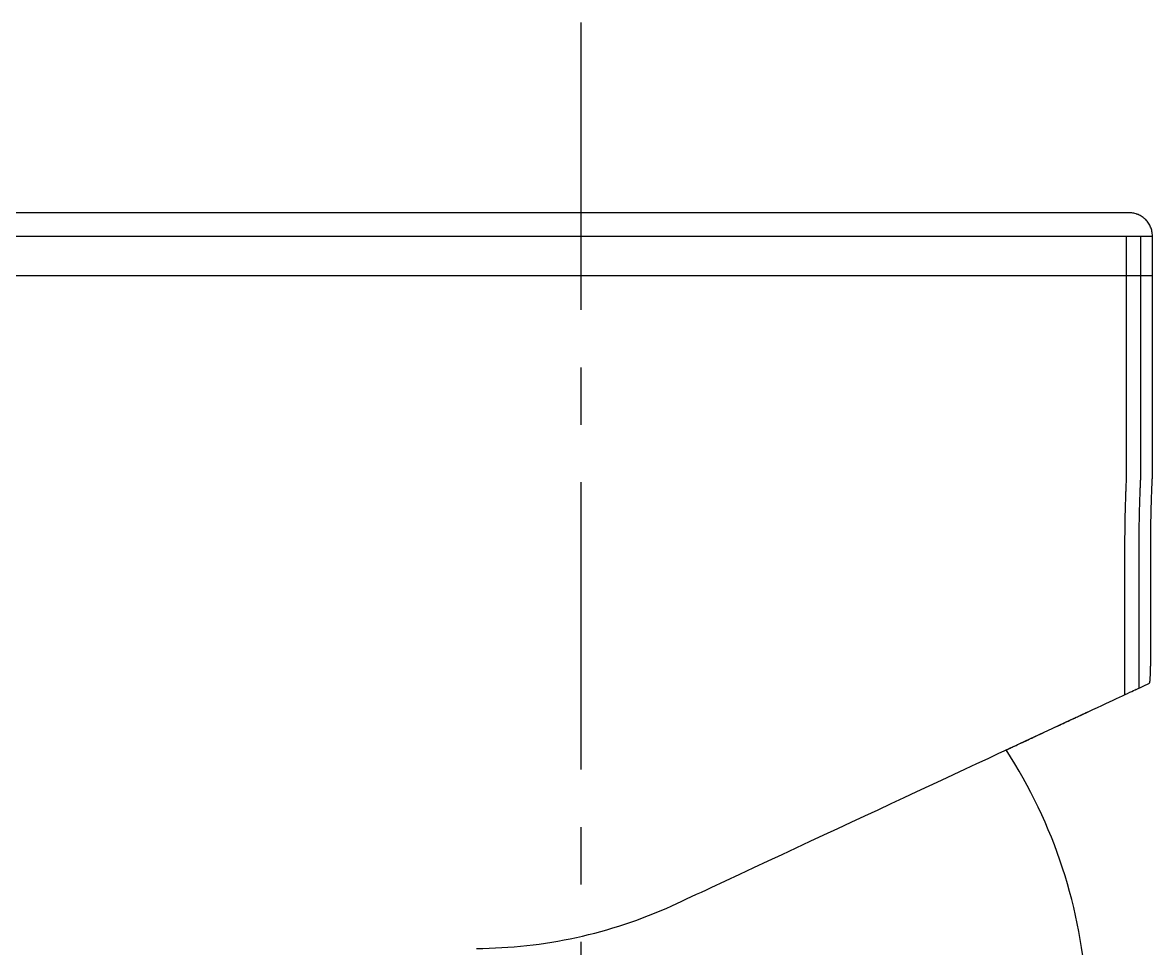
# Model space of a CAD drawing. Extents: x 0 to 1354, y 0 to 992.
# Drawn here: x 786.1 to 835.24, y 423.27 to 463.55 of the extents above; entities that cross this region are included whole.
import ezdxf

# ---------------------------------------------------------------- set-up
doc = ezdxf.new("R2010")
doc.units = 0
doc.header["$LTSCALE"] = 10
doc.header["$MEASUREMENT"] = 0
doc.linetypes.add('CENTER', pattern=[2, 1.25, -0.25, 0.25, -0.25])
doc.layers.get('0').update_dxf_attribs({"linetype": 'CONTINUOUS'})
for name, color, linetype in [('1', 7, 'CONTINUOUS'), ('DEF_LAYER_ASSEM_MEMBER', 7, 'CONTINUOUS'), ('W', 7, 'CONTINUOUS')]:
    doc.layers.add(name, color=color, linetype=linetype)

msp = doc.modelspace()

# ---------------------------------------------------------------- linework, layer by layer
at = {"color": 7, "ltscale": 0.5}
for p, q in [((729.443, 454.257), (835.239, 454.257)), ((729.473, 452.545), (835.239, 452.545))]:
    msp.add_line(p, q, dxfattribs=at)
at = {"layer": '1', "color": 7, "linetype": 'Continuous', "lineweight": -3}
for p, q in [((834.239, 455.268), (730.443, 455.268)), ((834.118, 443.768), (834.118, 454.268)), ((834.735, 443.768), (834.735, 454.268)), ((835.239, 443.768), (835.239, 454.268)), ((834.045, 434.31), (834.045, 440.768)), ((834.662, 434.598), (834.662, 440.768)), ((835.167, 435.937), (835.167, 440.768)), ((834.536, 434.539), (835.11, 434.807))]:
    msp.add_line(p, q, dxfattribs=at)
msp.add_arc((810.383, 419.907), 22.042, 3.2791, 32.9638, dxfattribs=at)
for points, degree, knots in [([(835.239, 454.268), (835.239, 454.333), (835.233, 454.398), (835.214, 454.495), (835.206, 454.527), (835.187, 454.589), (835.165, 454.651), (835.137, 454.71), (835.106, 454.768), (835.089, 454.796), (835.034, 454.878), (834.993, 454.928), (834.935, 454.986), (834.923, 454.997), (834.899, 455.019), (834.886, 455.03), (834.848, 455.061), (834.822, 455.081), (834.74, 455.135), (834.683, 455.166), (834.607, 455.198), (834.592, 455.204), (834.561, 455.215), (834.545, 455.22), (834.498, 455.234), (834.435, 455.25), (834.354, 455.262), (834.305, 455.266), (834.272, 455.267), (834.256, 455.268), (834.239, 455.268)], 3, [0, 0, 0, 0, 0.125, 0.125, 0.1875, 0.1875, 0.25, 0.3125, 0.3125, 0.375, 0.375, 0.5, 0.5, 0.53125, 0.53125, 0.5625, 0.5625, 0.625, 0.625, 0.75, 0.75, 0.78125, 0.78125, 0.8125, 0.8125, 0.875, 0.9375, 0.96875, 0.96875, 1, 1, 1, 1]), ([(834.045, 440.768), (834.045, 440.867), (834.046, 440.965), (834.047, 441.16), (834.048, 441.353), (834.05, 441.543), (834.052, 441.661), (834.052, 441.685), (834.053, 441.731), (834.053, 441.755), (834.054, 441.825), (834.055, 441.871), (834.058, 442.007), (834.061, 442.184), (834.066, 442.352), (834.069, 442.474), (834.071, 442.534), (834.072, 442.593), (834.073, 442.632), (834.074, 442.651), (834.077, 442.747), (834.082, 442.892), (834.089, 443.089), (834.093, 443.206), (834.096, 443.275), (834.097, 443.288), (834.098, 443.315), (834.098, 443.328), (834.1, 443.366), (834.101, 443.39), (834.104, 443.46), (834.108, 443.543), (834.111, 443.609), (834.113, 443.652), (834.113, 443.665), (834.114, 443.689), (834.115, 443.7), (834.116, 443.729), (834.118, 443.758), (834.118, 443.768), (834.118, 443.768), (834.118, 443.768)], 3, [0, 0, 0, 0, 0.062458, 0.062458, 0.124917, 0.187375, 0.187375, 0.20299, 0.20299, 0.218604, 0.218604, 0.249834, 0.249834, 0.312292, 0.374751, 0.374751, 0.40598, 0.421594, 0.421594, 0.437209, 0.437209, 0.499667, 0.562126, 0.624584, 0.624584, 0.640199, 0.640199, 0.655813, 0.655813, 0.687043, 0.687043, 0.749501, 0.811959, 0.811959, 0.843189, 0.843189, 0.874418, 0.874418, 0.936876, 0.999335, 1, 1, 1, 1]), ([(834.662, 440.768), (834.662, 440.867), (834.662, 440.965), (834.663, 441.16), (834.665, 441.353), (834.667, 441.543), (834.669, 441.661), (834.669, 441.685), (834.67, 441.731), (834.67, 441.755), (834.671, 441.825), (834.672, 441.871), (834.675, 442.007), (834.678, 442.184), (834.682, 442.352), (834.686, 442.474), (834.687, 442.534), (834.689, 442.593), (834.69, 442.632), (834.691, 442.651), (834.694, 442.747), (834.699, 442.892), (834.706, 443.089), (834.71, 443.206), (834.713, 443.275), (834.713, 443.288), (834.715, 443.315), (834.715, 443.328), (834.717, 443.366), (834.718, 443.39), (834.721, 443.46), (834.724, 443.543), (834.727, 443.609), (834.729, 443.652), (834.73, 443.665), (834.731, 443.689), (834.732, 443.7), (834.733, 443.729), (834.734, 443.758), (834.735, 443.768), (834.735, 443.768), (834.735, 443.768)], 3, [0, 0, 0, 0, 0.062458, 0.062458, 0.124917, 0.187375, 0.187375, 0.20299, 0.20299, 0.218604, 0.218604, 0.249834, 0.249834, 0.312292, 0.374751, 0.374751, 0.40598, 0.421594, 0.421594, 0.437209, 0.437209, 0.499667, 0.562126, 0.624584, 0.624584, 0.640199, 0.640199, 0.655813, 0.655813, 0.687043, 0.687043, 0.749501, 0.811959, 0.811959, 0.843189, 0.843189, 0.874418, 0.874418, 0.936876, 0.999335, 1, 1, 1, 1]), ([(835.167, 440.768), (835.167, 440.867), (835.167, 440.965), (835.168, 441.16), (835.169, 441.353), (835.171, 441.543), (835.173, 441.661), (835.173, 441.685), (835.174, 441.731), (835.174, 441.755), (835.176, 441.825), (835.176, 441.871), (835.179, 442.007), (835.183, 442.184), (835.187, 442.352), (835.19, 442.474), (835.192, 442.534), (835.193, 442.593), (835.195, 442.632), (835.195, 442.651), (835.198, 442.747), (835.203, 442.892), (835.21, 443.089), (835.215, 443.206), (835.217, 443.275), (835.218, 443.288), (835.219, 443.315), (835.219, 443.328), (835.221, 443.366), (835.222, 443.39), (835.225, 443.46), (835.229, 443.543), (835.232, 443.609), (835.234, 443.652), (835.234, 443.665), (835.235, 443.689), (835.236, 443.7), (835.237, 443.729), (835.239, 443.758), (835.239, 443.768), (835.239, 443.768), (835.239, 443.768)], 3, [0, 0, 0, 0, 0.062458, 0.062458, 0.124917, 0.187375, 0.187375, 0.20299, 0.20299, 0.218604, 0.218604, 0.249834, 0.249834, 0.312292, 0.374751, 0.374751, 0.40598, 0.421594, 0.421594, 0.437209, 0.437209, 0.499667, 0.562126, 0.624584, 0.624584, 0.640199, 0.640199, 0.655813, 0.655813, 0.687043, 0.687043, 0.749501, 0.811959, 0.811959, 0.843189, 0.843189, 0.874418, 0.874418, 0.936876, 0.999335, 1, 1, 1, 1]), ([(835.11, 434.807), (835.115, 434.809), (835.119, 434.819), (835.125, 434.845), (835.127, 434.856), (835.13, 434.874), (835.131, 434.881), (835.133, 434.895), (835.134, 434.902), (835.138, 434.942), (835.141, 434.979), (835.145, 435.034), (835.146, 435.045), (835.147, 435.068), (835.149, 435.103), (835.153, 435.167), (835.155, 435.222), (835.157, 435.279), (835.158, 435.308), (835.16, 435.399), (835.162, 435.462), (835.164, 435.56), (835.164, 435.593), (835.165, 435.661), (835.165, 435.695), (835.166, 435.797), (835.167, 435.867), (835.167, 435.937)], 3, [0, 0, 0, 0, 0.125, 0.125, 0.1875, 0.1875, 0.21875, 0.21875, 0.25, 0.25, 0.375, 0.375, 0.40625, 0.40625, 0.4375, 0.5, 0.5625, 0.5625, 0.625, 0.625, 0.75, 0.75, 0.8125, 0.8125, 0.875, 0.875, 1, 1, 1, 1]), ([(814.337, 425.12), (814.91, 425.387), (815.483, 425.654), (816.056, 425.922), (822.661, 429.002), (829.267, 432.082), (832.448, 433.566), (833.572, 434.09), (834.269, 434.415), (834.538, 434.54)], 3, [-3.075675, -3.075675, -3.075675, -3.075675, -2.830168, -2.830168, -2.830168, 0, 0, 0, 1, 1, 1, 1]), ([(828.83, 431.879), (829.009, 431.962), (831.7, 433.217), (832.448, 433.566)], 2, [0, 0, 0, 0.065393, 1, 1, 1])]:
    msp.add_open_spline(points, degree=degree, knots=knots, dxfattribs=at)
at = {"layer": 'DEF_LAYER_ASSEM_MEMBER', "color": 7, "linetype": 'Continuous'}
msp.add_arc((805.753, 444.079), 20.812, 270.2447, 294.3582, dxfattribs=at)
at = {"layer": 'W', "color": 1, "linetype": 'CENTER', "lineweight": -3}
msp.add_line((810.383, 463.547), (810.383, 381.668), dxfattribs=at)

doc.saveas('drawing.dxf')
